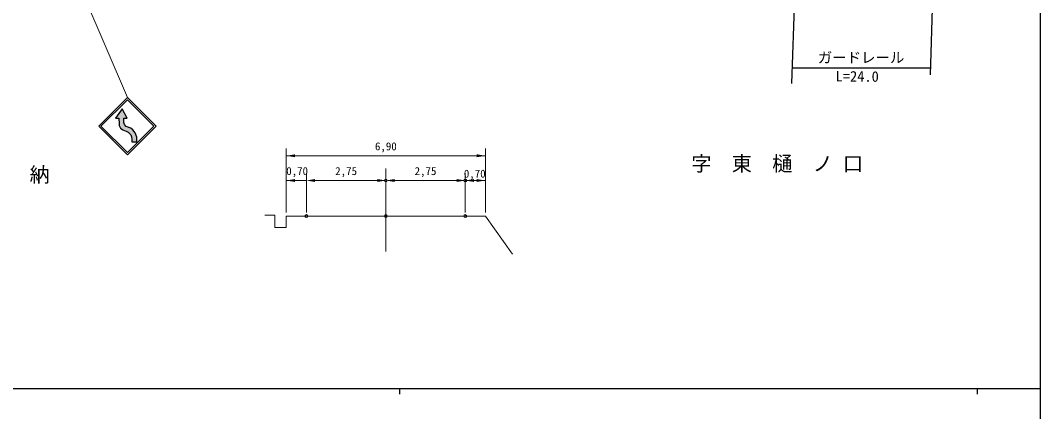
# Model space of a CAD drawing. Units: millimetres, scale not verified. Extents: x 40000 to 680000, y 20000 to 380000.
# Drawn here: x 402377 to 579000, y 201000 to 268805 of the extents above; entities that cross this region are included whole.
import ezdxf
from ezdxf.enums import TextEntityAlignment as Align

# ---------------------------------------------------------------- set-up
doc = ezdxf.new("R2010")
doc.units = ezdxf.units.MM
doc.header["$LTSCALE"] = 1000
doc.header["$PDMODE"] = 32
doc.header["$PDSIZE"] = 500
for name, color, linetype, lineweight in [('M-BGD', 7, 'Continuous', 25), ('M-BMK-HTXT', 7, 'Continuous', 13), ('M-BMK-SRVR', 3, 'Continuous', 25), ('M-STR-STRC', 7, 'Continuous', 25), ('M-TTL-BAND', 7, 'Continuous', 25)]:
    doc.layers.add(name, color=color, linetype=linetype, lineweight=lineweight)
doc.styles.add('ＭＳ ゴシック', font='')
doc.styles.get('ＭＳ ゴシック').set_extended_font_data('MS Gothic')

# ---------------------------------------------------------------- blocks, each defined once
blk = doc.blocks.new('filled_arrow')
at = {"color": 0, "linetype": 'Continuous', "lineweight": -2}
blk.add_solid([(7.5, 1.25), (0, 0), (7.5, -1.25)], dxfattribs=at)

msp = doc.modelspace()

# ---------------------------------------------------------------- hatches: boundary and pattern name
at = {"layer": 'M-BMK-HTXT'}
for points in [[(449897, 241305), (449897, 240805), (448397, 241055)], [(453397, 241305), (453397, 240805), (451897, 241055)], [(453397, 241305), (453397, 240805), (451897, 241055)], [(464147, 241305), (464147, 240805), (465647, 241055)], [(467147, 241305), (467147, 240805), (465647, 241055)], [(477897, 241305), (477897, 240805), (479397, 241055)], [(477897, 241305), (477897, 240805), (479397, 241055)], [(480897, 241305), (480897, 240805), (479397, 241055)], [(481397, 241305), (481397, 240805), (482897, 241055)]]:
    msp.add_hatch(color=256, dxfattribs=at).paths.add_polyline_path(points)
at = {"layer": 'M-STR-STRC'}
msp.add_hatch(color=256, dxfattribs=at).paths.add_polyline_path([(419714, 250138), (419502, 250561), (419457, 250893), (419412, 251845), (418868, 251875), (419986, 253462), (420877, 251830), (420288, 251845), (420258, 251573), (420273, 251090), (420409, 250742), (420696, 250440), (421467, 250138), (421829, 249820), (422237, 249307), (422524, 248566), (422509, 247766), (421648, 247766), (421648, 248189), (421633, 248597), (421482, 248974), (421255, 249201), (421044, 249443), (420681, 249594), (420092, 249851)])

# ---------------------------------------------------------------- linework, layer by layer
at = {"layer": 'M-BGD', "lineweight": 13}
msp.add_line((403885, 295245), (420900, 255442), dxfattribs=at)
at = {"layer": 'M-BMK-HTXT'}
for p, q in [((448397, 236148), (448397, 246590)), ((482897, 236148), (482897, 246590)), ((448397, 245340), (482897, 245340)), ((448397, 235523), (448397, 242305)), ((451897, 235523), (451897, 242305)), ((451897, 235523), (451897, 242305)), ((465647, 243145), (465647, 228726)), ((465647, 235523), (465647, 242305)), ((465647, 235523), (465647, 242305)), ((479397, 235523), (479397, 242305)), ((479397, 235523), (479397, 242305)), ((482897, 235523), (482897, 242305)), ((448397, 241055), (451897, 241055)), ((453397, 241055), (464147, 241055)), ((453397, 241055), (459908, 241055)), ((467147, 241055), (477897, 241055)), ((477897, 241055), (476397, 241055)), ((479397, 241055), (482897, 241055)), ((479397, 241055), (482897, 241055)), ((444667, 235037), (446397, 235037)), ((446397, 235037), (446397, 232898)), ((448397, 232898), (448397, 234898)), ((448397, 234898), (482897, 234898)), ((482897, 234898), (487588, 228267)), ((446397, 232898), (448397, 232898))]:
    msp.add_line(p, q, dxfattribs=at)
for p in [(465647, 241055), (479397, 241055), (451897, 234898), (465647, 234898), (465647, 234898), (479397, 234898)]:
    msp.add_point(p, dxfattribs=at)
at = {"layer": 'M-BMK-SRVR'}
msp.add_line((559931, 259372), (561053, 297772), dxfattribs=at)
at = {"layer": 'M-STR-STRC'}
for p, q in [((536953, 290122), (535897, 257865)), ((536048, 260578), (559966, 260578)), ((415936, 250478), (420900, 255442)), ((416318, 250478), (420900, 255060)), ((420900, 255442), (425864, 250478)), ((420900, 255060), (425482, 250478)), ((420900, 245514), (415936, 250478)), ((420900, 245896), (416318, 250478)), ((425864, 250478), (420900, 245514)), ((425482, 250478), (420900, 245896))]:
    msp.add_line(p, q, dxfattribs=at)
msp.add_lwpolyline([(422509, 247766), (422524, 248566), (422237, 249307), (421829, 249820), (421467, 250138), (420696, 250440), (420409, 250742), (420273, 251090), (420258, 251573), (420288, 251845), (420877, 251830), (419986, 253462), (418868, 251875), (419412, 251845), (419457, 250893), (419502, 250561), (419714, 250138), (420092, 249851), (420681, 249594), (421044, 249443), (421255, 249201), (421482, 248974), (421633, 248597), (421648, 248189), (421648, 247766)], close=True, dxfattribs=at)
at = {"layer": 'M-TTL-BAND'}
for p, q in [((579000, 20000), (579000, 370000)), ((40000, 205000), (579000, 205000)), ((468000, 205000), (468000, 204000)), ((568000, 205000), (568000, 204000))]:
    msp.add_line(p, q, dxfattribs=at)

# ---------------------------------------------------------------- block references
at = {"layer": 'M-BMK-HTXT', "xscale": 200, "yscale": 200}
msp.add_blockref('filled_arrow', (448397, 245340), dxfattribs=at)
at = {"layer": 'M-BMK-HTXT', "xscale": 200, "yscale": 200, "rotation": 180}
msp.add_blockref('filled_arrow', (482897, 245340), dxfattribs=at)

# ---------------------------------------------------------------- texts
at = {"layer": 'M-BMK-HTXT', "style": 'ＭＳ ゴシック'}
msp.add_text('6,90', height=1386, dxfattribs=at).set_placement((465647, 245865), align=Align.BOTTOM_CENTER)
for s, height, p in [('字\u3000東\u3000樋\u3000ノ 口\u3000', 2566, (518530, 241918)), ('字\u3000西\u3000経\u3000納', 2566, (382962, 240020)), ('0,70', 1386, (448400, 241580)), ('2,75', 1386, (456882, 241580)), ('2,75', 1386, (470632, 241580)), ('0,70', 1386, (479150, 241131))]:
    msp.add_text(s, height=height, dxfattribs=at).set_placement(p, align=Align.BOTTOM_LEFT)
at = {"layer": 'M-STR-STRC', "style": 'ＭＳ ゴシック'}
msp.add_text('ガードレール', height=1833, dxfattribs=at).set_placement((540421, 260894), align=Align.BOTTOM_LEFT)
msp.add_text('L=24.0', height=1833, rotation=359.386, dxfattribs=at).set_placement((543496, 257680), align=Align.BOTTOM_LEFT)

doc.saveas('drawing.dxf')
